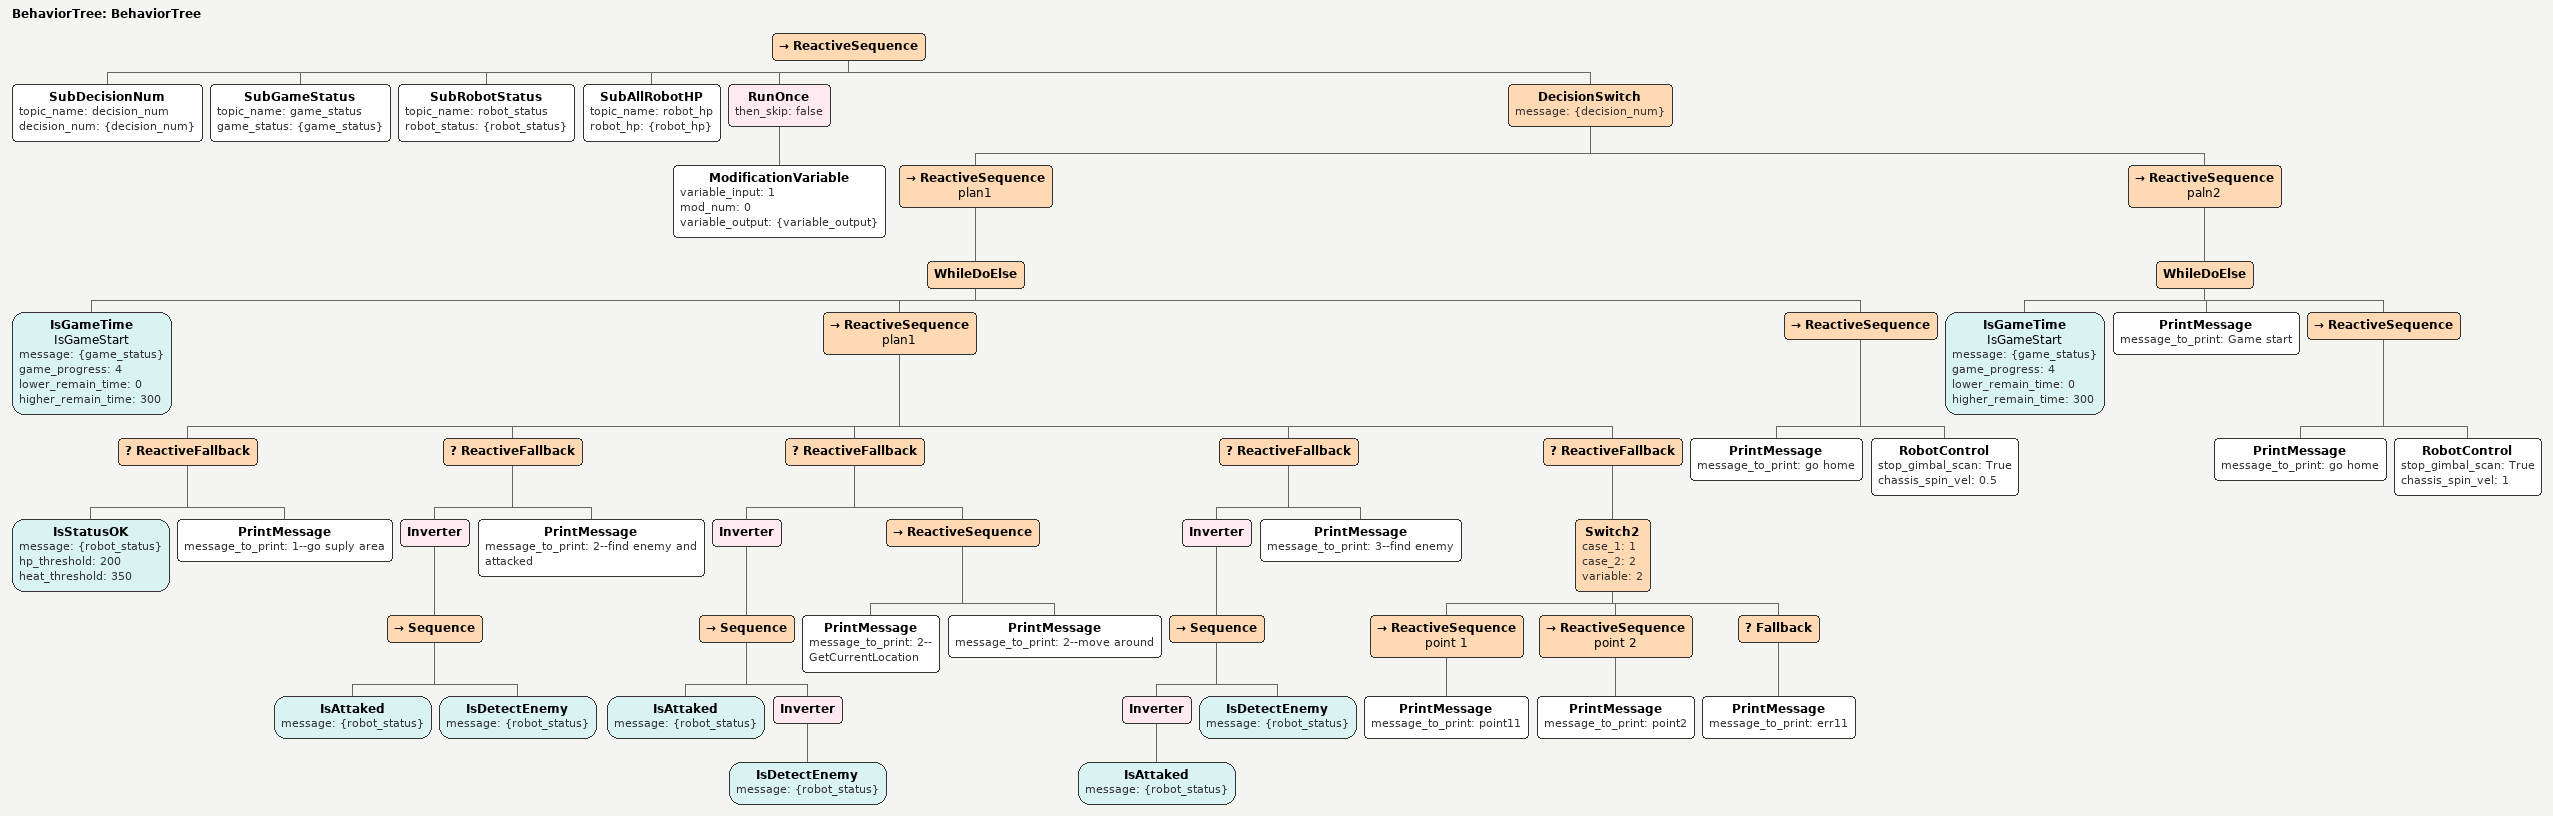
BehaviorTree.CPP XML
<?xml version="1.0" encoding="UTF-8"?>
<root BTCPP_format="4">
  <BehaviorTree ID="BehaviorTree">
    <ReactiveSequence>
      <SubDecisionNum topic_name="decision_num"
                      decision_num="{decision_num}"/>
      <SubGameStatus topic_name="game_status"
                     game_status="{game_status}"/>
      <SubRobotStatus topic_name="robot_status"
                      robot_status="{robot_status}"/>
      <SubAllRobotHP topic_name="robot_hp"
                     robot_hp="{robot_hp}"/>
      <RunOnce then_skip="false">
        <ModificationVariable variable_input="1"
                              mod_num="0"
                              variable_output="{variable_output}"/>
      </RunOnce>
      <DecisionSwitch message="{decision_num}">
        <ReactiveSequence name="plan1">
          <WhileDoElse>
            <IsGameTime name="IsGameStart"
                        message="{game_status}"
                        game_progress="4"
                        lower_remain_time="0"
                        higher_remain_time="300"/>
            <ReactiveSequence name="plan1">
              <ReactiveFallback>
                <IsStatusOK message="{robot_status}"
                            hp_threshold="200"
                            heat_threshold="350"/>
                <PrintMessage message_to_print="1--go suply area"/>
              </ReactiveFallback>
              <ReactiveFallback>
                <Inverter>
                  <Sequence>
                    <IsAttaked message="{robot_status}"/>
                    <IsDetectEnemy message="{robot_status}"/>
                  </Sequence>
                </Inverter>
                <PrintMessage message_to_print="2--find enemy and attacked"/>
              </ReactiveFallback>
              <ReactiveFallback>
                <Inverter>
                  <Sequence>
                    <IsAttaked message="{robot_status}"/>
                    <Inverter>
                      <IsDetectEnemy message="{robot_status}"/>
                    </Inverter>
                  </Sequence>
                </Inverter>
                <ReactiveSequence>
                  <PrintMessage message_to_print="2--GetCurrentLocation"/>
                  <PrintMessage message_to_print="2--move around"/>
                </ReactiveSequence>
              </ReactiveFallback>
              <ReactiveFallback>
                <Inverter>
                  <Sequence>
                    <Inverter>
                      <IsAttaked message="{robot_status}"/>
                    </Inverter>
                    <IsDetectEnemy message="{robot_status}"/>
                  </Sequence>
                </Inverter>
                <PrintMessage message_to_print="3--find enemy"/>
              </ReactiveFallback>
              <ReactiveFallback>
                <Switch2 case_1="1"
                         case_2="2"
                         variable="2">
                  <ReactiveSequence name="point  1">
                    <PrintMessage message_to_print="point11"/>
                  </ReactiveSequence>
                  <ReactiveSequence name="point 2">
                    <PrintMessage message_to_print="point2"/>
                  </ReactiveSequence>
                  <Fallback>
                    <PrintMessage message_to_print="err11"/>
                  </Fallback>
                </Switch2>
              </ReactiveFallback>
            </ReactiveSequence>
            <ReactiveSequence>
              <PrintMessage message_to_print="go home"/>
              <RobotControl stop_gimbal_scan="True"
                            chassis_spin_vel="0.5"/>
            </ReactiveSequence>
          </WhileDoElse>
        </ReactiveSequence>
        <ReactiveSequence name="paln2">
          <WhileDoElse>
            <IsGameTime name="IsGameStart"
                        message="{game_status}"
                        game_progress="4"
                        lower_remain_time="0"
                        higher_remain_time="300"/>
            <PrintMessage message_to_print="Game start"/>
            <ReactiveSequence>
              <PrintMessage message_to_print="go home"/>
              <RobotControl stop_gimbal_scan="True"
                            chassis_spin_vel="1"/>
            </ReactiveSequence>
          </WhileDoElse>
        </ReactiveSequence>
      </DecisionSwitch>
    </ReactiveSequence>
  </BehaviorTree>

</root>
